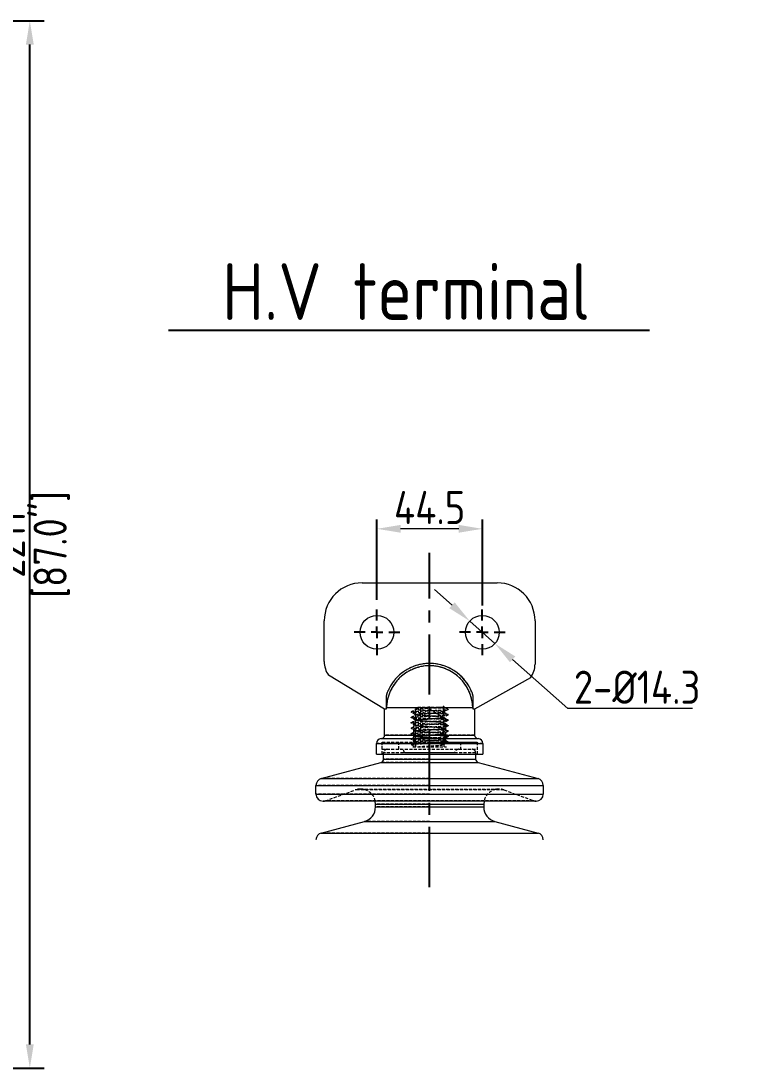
# Model space of a CAD drawing. Header units: millimetres. Extents: x 8981 to 59433, y 5244 to 14154.
# Drawn here: x 13211 to 14721, y 7422 to 9633 of the extents above; entities that cross this region are included whole.
import ezdxf

# ---------------------------------------------------------------- set-up
doc = ezdxf.new("R2010")
doc.units = ezdxf.units.MM
doc.linetypes.add('CENTERX2', pattern=[101.6, 63.5, -12.7, 12.7, -12.7])
doc.linetypes.add('HIDDEN', pattern=[9.525, 6.35, -3.175])
for name, color, linetype in [('2', 3, 'Continuous'), ('3中心线层', 1, 'CENTERX2'), ('4标注层', 3, 'Continuous'), ('图层2', 3, 'Continuous')]:
    doc.layers.add(name, color=color, linetype=linetype)
doc.styles.get("Standard").update_dxf_attribs({"font": 'gbenor.shx', "bigfont": 'gbcbig.shx'})
doc.dimstyles.new('1-20横', dxfattribs={"dimscale": 20, "dimtxt": 3.5, "dimasz": 2.5, "dimexe": 1, "dimexo": 1, "dimgap": 0.5, "dimtad": 1, "dimtoh": 1, "dimdec": 0, "dimdsep": 46, "dimtxsty": 'Standard', "dimcen": 0, "dimclrd": 3, "dimclre": 3, "dimclrt": 1, "dimadec": 1, "dimazin": 0, "dimtfac": 1, "dimtdec": 0, "dimtmove": 0, "dimatfit": 3, "dimfxl": 0, "dimtzin": 0, "dimlwd": 18, "dimarcsym": 0})
doc.dimstyles.new('1-20英寸竖', dxfattribs={"dimscale": 20, "dimtxt": 3.5, "dimasz": 2.5, "dimexe": 1.5, "dimexo": 1, "dimgap": 0.5, "dimtad": 1, "dimdec": 0, "dimrnd": 1e-09, "dimzin": 12, "dimdsep": 46, "dimtxsty": 'Standard', "dimsah": 1, "dimcen": 0.09, "dimclrt": 1, "dimadec": 0, "dimazin": 3, "dimtfac": 1, "dimtdec": 0, "dimtofl": 0, "dimtmove": 0, "dimatfit": 3, "dimfxl": 0, "dimfrac": 2, "dimtolj": 1, "dimtzin": 12, "dimarcsym": 0})

# ---------------------------------------------------------------- blocks, each defined once
blk = doc.blocks.new('*D38')
at = {"layer": '4标注层', "color": 0, "lineweight": -2, "ltscale": 2, "transparency": 16777216}
for p, q in [((11685.1, 9633.1), (13259.7, 9633.1)), ((13229.7, 7472.1), (13229.7, 9583.1)), ((11685.1, 7422.1), (13259.7, 7422.1))]:
    blk.add_line(p, q, dxfattribs=at)
at = {"layer": '4标注层', "color": 0, "transparency": 16777216}
for points in [[(13238, 9583.1), (13221.4, 9583.1), (13229.7, 9633.1)], [(13221.4, 7472.1), (13238, 7472.1), (13229.7, 7422.1)]]:
    blk.add_solid(points, dxfattribs=at)
at = {"layer": 'Defpoints', "color": 0, "transparency": 16777216}
for p in [(11665.1, 9633.1), (13229.7, 9633.1), (11665.1, 7422.1)]:
    blk.add_point(p, dxfattribs=at)
at = {"layer": '4标注层', "color": 1, "ltscale": 3, "transparency": 16777216, "char_height": 70, "attachment_point": 5, "rotation": 90}
for s, insert in [('\\A1;[87.0"]', (13276.1, 8527.6)), ('\\A1;2211', (13184.7, 8527.6))]:
    blk.add_mtext(s, dxfattribs=dict(at, insert=insert))
blk = doc.blocks.new('*D49')
at = {"layer": '4标注层', "color": 3, "lineweight": -2, "ltscale": 2, "transparency": 16777216}
for p, q in [((13962.7, 8410.4), (13962.7, 8580.7)), ((14185.2, 8398.7), (14185.2, 8580.7))]:
    blk.add_line(p, q, dxfattribs=at)
at = {"layer": '4标注层', "color": 3, "lineweight": 18, "ltscale": 2, "transparency": 16777216}
blk.add_line((14135.2, 8560.7), (14012.7, 8560.7), dxfattribs=at)
at = {"layer": '4标注层', "color": 3, "transparency": 16777216}
for points in [[(14012.7, 8569), (14012.7, 8552.4), (13962.7, 8560.7)], [(14135.2, 8552.4), (14135.2, 8569), (14185.2, 8560.7)]]:
    blk.add_solid(points, dxfattribs=at)
at = {"layer": 'Defpoints', "color": 0, "transparency": 16777216}
for p in [(13962.7, 8560.7), (13962.7, 8390.4), (14185.2, 8378.7)]:
    blk.add_point(p, dxfattribs=at)
at = {"layer": '4标注层', "color": 1, "ltscale": 3, "transparency": 16777216, "insert": (14073.9, 8605.7), "char_height": 70, "attachment_point": 5}
blk.add_mtext('44.5', dxfattribs=at)
blk = doc.blocks.new('SW_CENTERMARKSYMBOL_2')
at = {"layer": '4标注层', "color": 0}
for p, q in [((0, 3), (0, 5.79)), ((-3, 0), (-5.79, 0)), ((0, 0), (-1.5, 0)), ((0, 0), (0, 1.5)), ((0, 0), (0, -1.5)), ((0, 0), (1.5, 0)), ((3, 0), (5.79, 0)), ((0, -3), (0, -5.79))]:
    blk.add_line(p, q, dxfattribs=at)
blk = doc.blocks.new('SW_CENTERMARKSYMBOL_3')
at = {"layer": '4标注层', "color": 0}
for p, q in [((0, 3), (0, 5.79)), ((-3, 0), (-5.79, 0)), ((0, 0), (-1.5, 0)), ((0, 0), (0, 1.5)), ((0, 0), (0, -1.5)), ((0, 0), (1.5, 0)), ((3, 0), (5.79, 0)), ((0, -3), (0, -5.79))]:
    blk.add_line(p, q, dxfattribs=at)
blk = doc.blocks.new('*D50')
at = {"layer": '4标注层', "color": 3, "lineweight": 18, "ltscale": 2, "transparency": 16777216}
for p, q in [((14121.2, 8399.2), (14083.9, 8432.5)), ((14158.5, 8365.9), (14211.8, 8318.3)), ((14249.1, 8285), (14365.4, 8181.2)), ((14629.2, 8181.2), (14365.4, 8181.2))]:
    blk.add_line(p, q, dxfattribs=at)
at = {"layer": '4标注层', "color": 3, "transparency": 16777216}
for points in [[(14115.6, 8393), (14126.7, 8405.5), (14158.5, 8365.9)], [(14254.7, 8291.2), (14243.6, 8278.8), (14211.8, 8318.3)]]:
    blk.add_solid(points, dxfattribs=at)
at = {"layer": 'Defpoints', "color": 0, "transparency": 16777216}
for p in [(14158.5, 8365.9), (14211.8, 8318.3)]:
    blk.add_point(p, dxfattribs=at)
at = {"layer": '4标注层', "color": 1, "ltscale": 3, "transparency": 16777216, "insert": (14378.3, 8261.2), "char_height": 70, "attachment_point": 1}
blk.add_mtext('2-{\\A1;%%C14.3}', dxfattribs=at)

msp = doc.modelspace()

# ---------------------------------------------------------------- linework, layer by layer
at = {"color": 7, "linetype": 'Continuous', "lineweight": 15}
for p, q in [((13931.406, 8446.621), (14216.406, 8446.621)), ((13851.406, 8280.213), (13851.406, 8366.621)), ((14296.406, 8366.621), (14296.406, 8275.108)), ((13978.906, 8180.121), (13860.272, 8251.787)), ((14287.131, 8246.1), (14168.906, 8180.121)), ((13981.922, 8207.317), (13981.922, 8180.121)), ((14165.889, 8180.121), (14165.889, 8207.317)), ((13982.917, 8183.284), (14164.895, 8183.284)), ((13978.906, 8125.102), (13978.906, 8180.121)), ((13981.922, 8180.121), (13978.906, 8180.121)), ((14103.561, 8162.443), (14103.634, 8162.401)), ((14103.585, 8173.929), (14103.634, 8173.901)), ((14168.906, 8180.121), (14165.889, 8180.121)), ((14168.906, 8180.121), (14168.906, 8125.102)), ((14103.541, 8150.954), (14103.634, 8150.9)), ((14103.552, 8139.448), (14103.634, 8139.4)), ((13971.424, 8117.621), (14073.906, 8117.621)), ((14073.906, 8117.621), (14176.387, 8117.621)), ((14103.579, 8127.933), (14103.634, 8127.901)), ((13961.406, 8085.121), (13961.406, 8107.602)), ((14186.406, 8107.602), (14186.406, 8085.121)), ((13961.406, 8085.121), (14073.906, 8085.121)), ((13976.756, 8074.437), (13976.756, 8085.121)), ((14073.906, 8085.121), (14186.406, 8085.121)), ((14171.056, 8085.121), (14171.056, 8074.437)), ((13845.023, 8033.384), (13971.197, 8067.192)), ((14176.615, 8067.192), (14302.788, 8033.384)), ((13833.906, 8000.543), (13833.906, 8018.895)), ((14313.906, 8018.895), (14313.906, 8000.543)), ((14298.906, 7985.543), (13848.906, 7985.543)), ((13959.606, 7979.528), (13959.031, 7985.543)), ((14188.781, 7985.543), (14188.206, 7979.528)), ((13959.606, 7973.449), (13959.606, 7979.528)), ((14188.206, 7979.528), (14188.206, 7973.449)), ((13845.023, 7918.384), (13936.073, 7942.781)), ((14211.738, 7942.781), (14302.788, 7918.384))]:
    msp.add_line(p, q, dxfattribs=at)
at = {"color": 7, "linetype": 'HIDDEN', "lineweight": 0}
for p, q in [((14044.178, 8182.371), (14045.178, 8183.371)), ((14044.178, 8182.371), (14103.634, 8182.371)), ((14044.178, 8133.636), (14044.178, 8182.371)), ((14102.634, 8183.371), (14045.178, 8183.371)), ((14111.697, 8180.223), (14102.489, 8185.771)), ((14103.651, 8185.228), (14102.489, 8185.771)), ((14102.489, 8185.771), (14102.489, 8174.675)), ((14102.634, 8183.371), (14103.634, 8182.371)), ((14103.634, 8182.371), (14103.634, 8100.371)), ((14103.733, 8185.229), (14103.733, 8174.133)), ((14040.175, 8160.121), (14073.906, 8180.389)), ((14040.175, 8160.121), (14073.906, 8160.121)), ((14040.175, 8110.121), (14040.175, 8160.121)), ((14044.078, 8168.403), (14044.078, 8179.499)), ((14044.078, 8156.902), (14044.078, 8167.998)), ((14073.906, 8180.389), (14107.637, 8160.121)), ((14073.906, 8160.121), (14107.637, 8160.121)), ((14102.489, 8174.675), (14111.697, 8180.223)), ((14103.722, 8174.099), (14102.489, 8174.675)), ((14103.734, 8173.749), (14103.734, 8162.654)), ((14103.734, 8162.247), (14103.734, 8151.151)), ((14107.637, 8160.121), (14107.637, 8110.121)), ((14112.008, 8180.113), (14111.697, 8180.223)), ((14034.982, 8150.792), (14034.469, 8150.936)), ((14044.078, 8145.402), (14044.078, 8156.497)), ((14044.078, 8133.904), (14044.078, 8144.999)), ((14103.734, 8150.749), (14103.734, 8139.653)), ((14103.734, 8139.249), (14103.734, 8128.153)), ((14168.906, 8125.102), (13978.906, 8125.102)), ((14044.078, 8122.402), (14044.078, 8133.497)), ((14044.078, 8110.902), (14044.078, 8121.998)), ((14044.178, 8100.371), (14044.178, 8133.617)), ((14103.734, 8127.747), (14103.734, 8116.651)), ((14103.734, 8116.249), (14103.734, 8105.153)), ((14113.34, 8122.225), (14112.903, 8122.341)), ((14186.406, 8107.602), (13961.406, 8107.602)), ((13973.906, 8110.121), (14073.906, 8110.121)), ((13973.906, 8110.121), (14173.906, 8110.121)), ((13973.906, 8085.121), (13973.906, 8110.121)), ((13973.906, 8095.121), (13973.906, 8110.121)), ((13973.906, 8095.121), (14173.906, 8095.121)), ((14008.906, 8095.121), (14008.906, 8110.121)), ((14038.406, 8100.371), (14109.406, 8100.371)), ((14044.428, 8100.371), (14044.428, 8110.774)), ((14073.906, 8110.121), (14173.906, 8110.121)), ((14138.906, 8110.121), (14138.906, 8095.121)), ((14173.906, 8110.121), (14173.906, 8085.121)), ((14173.906, 8110.121), (14173.906, 8095.121)), ((13976.756, 8085.121), (13976.756, 8087.621)), ((14171.056, 8087.621), (13976.756, 8087.621)), ((14073.906, 8074.437), (13976.756, 8074.437)), ((14127.256, 8087.621), (14020.556, 8087.621)), ((14171.056, 8087.621), (14171.056, 8085.121)), ((14073.906, 8067.192), (13971.197, 8067.192)), ((14073.906, 8033.384), (13845.023, 8033.384)), ((14073.906, 8018.895), (13833.906, 8018.895)), ((13854.036, 7986.448), (13916.997, 8009.363)), ((14230.614, 8009.363), (13917.198, 8009.363)), ((13927.856, 8011.278), (14219.956, 8011.278)), ((14230.815, 8009.363), (14293.775, 7986.448)), ((14073.906, 8000.543), (13833.906, 8000.543)), ((14293.725, 7986.448), (13854.087, 7986.448)), ((14073.906, 7979.528), (13959.606, 7979.528)), ((14073.906, 7973.449), (13959.606, 7973.449)), ((14073.906, 7942.781), (13936.073, 7942.781)), ((14073.906, 7918.384), (13845.023, 7918.384))]:
    msp.add_line(p, q, dxfattribs=at)
at = {"color": 8, "linetype": 'Continuous', "lineweight": 15}
for p, q in [((13978.906, 8125.102), (14073.906, 8125.102)), ((14073.906, 8125.102), (14168.906, 8125.102)), ((13961.406, 8107.602), (14073.906, 8107.602)), ((14073.906, 8107.602), (14186.406, 8107.602)), ((13976.756, 8074.437), (14171.056, 8074.437)), ((13971.197, 8067.192), (14176.615, 8067.192)), ((13845.023, 8033.384), (14302.788, 8033.384)), ((13833.906, 8018.895), (14313.906, 8018.895)), ((13833.906, 8000.543), (14313.906, 8000.543)), ((13959.606, 7979.528), (14188.206, 7979.528)), ((13959.606, 7973.449), (14188.206, 7973.449)), ((13936.073, 7942.781), (14211.738, 7942.781)), ((13845.023, 7918.384), (14302.788, 7918.384))]:
    msp.add_line(p, q, dxfattribs=at)
at = {"color": 7, "linetype": 'HIDDEN', "lineweight": 0, "flags": 128}
for points in [[(14044.428, 8110.774), (14039.11, 8107.668), (14034.931, 8105.226)], [(14034.931, 8105.226), (14039.586, 8102.507), (14043.243, 8100.371)]]:
    msp.add_lwpolyline(points, dxfattribs=at)
at = {"color": 7, "linetype": 'Continuous', "lineweight": 15}
for centre in [(13962.656, 8342.121), (14185.156, 8342.121)]:
    msp.add_circle(centre, 35.75, dxfattribs=at)
for centre, radius, start, end in [((13931.406, 8366.621), 80, 90, 180), ((14216.406, 8366.621), 80, 0, 90), ((13901.406, 8280.213), 50, 180, 214.647155), ((14073.906, 8180.468), 95.822, 16.271752, 163.728248), ((14073.906, 8180.468), 91.033, 1.772662, 178.227338), ((14246.406, 8275.108), 50, 324.53809, 0), ((13971.424, 8107.602), 10.018, 90, 180), ((13971.424, 8125.102), 7.482, 270, 0), ((14176.387, 8125.102), 7.482, 180, 270), ((14176.387, 8107.602), 10.018, 0, 90), ((13969.256, 8074.437), 7.5, 285, 0), ((14178.556, 8074.437), 7.5, 180, 255), ((13848.906, 8018.895), 15, 105, 180), ((14298.906, 8018.895), 15, 0, 75), ((13848.906, 8000.543), 15, 180, 270), ((14298.906, 8000.543), 15, 270, 0), ((13927.856, 7973.449), 31.75, 285, 0), ((14219.956, 7973.449), 31.75, 180, 255), ((13848.906, 7903.895), 15, 105, 180), ((14298.906, 7903.895), 15, 0, 75)]:
    msp.add_arc(centre, radius, start, end, dxfattribs=at)
at = {"color": 7, "linetype": 'HIDDEN', "lineweight": 0}
for centre, radius, start, end in [((14073.906, 8180.468), 95.822, 16.271752, 163.728248), ((14073.906, 8180.468), 91.033, 1.772662, 178.227338), ((13984.256, 8087.621), 7.5, 90, 180), ((14013.056, 8087.621), 7.5, 0, 90), ((14134.756, 8087.621), 7.5, 90, 180), ((14163.556, 8087.621), 7.5, 0, 90), ((13927.856, 7979.528), 31.75, 90, 110), ((13927.856, 7979.528), 31.75, 10.920364, 90), ((14219.956, 7979.528), 31.75, 101.25, 169.079636), ((14219.956, 7979.528), 31.75, 70, 101.25), ((13848.906, 8000.543), 15, 270, 290), ((14298.906, 8000.543), 15, 250, 270)]:
    msp.add_arc(centre, radius, start, end, dxfattribs=at)
at = {"color": 7, "linetype": 'Continuous', "lineweight": 15}
for points, knots in [([(13981.922, 8207.317), (13981.958, 8203.975), (13982.011, 8199.043), (13982.247, 8193.106), (13982.406, 8189.782), (13982.529, 8187.562), (13982.621, 8186.086), (13982.689, 8185.106), (13982.74, 8184.457), (13982.779, 8184.028), (13982.81, 8183.745), (13982.837, 8183.543), (13982.861, 8183.41), (13982.884, 8183.326), (13982.901, 8183.289), (13982.913, 8183.285), (13982.917, 8183.284)], [0, 0, 0, 0, 0.40936204, 0.60422676, 0.73539996, 0.8231845, 0.88176223, 0.92081489, 0.94687672, 0.9643243, 0.97606921, 0.98405025, 0.99171344, 0.99503537, 0.99839483, 1, 1, 1, 1]), ([(14164.895, 8183.284), (14164.901, 8183.287), (14164.914, 8183.293), (14164.939, 8183.358), (14164.996, 8183.639), (14165.117, 8184.904), (14165.442, 8190.03), (14165.795, 8197.748), (14165.862, 8204.54), (14165.889, 8207.317)], [0, 0, 0, 0, 0.00244948, 0.00553657, 0.01316418, 0.04425571, 0.16741168, 0.65956989, 1, 1, 1, 1])]:
    msp.add_open_spline(points, degree=3, knots=knots, dxfattribs=at)
at = {"color": 7, "linetype": 'HIDDEN', "lineweight": 0}
for points, knots in [([(14044.59, 8179.675), (14044.63, 8179.754), (14044.768, 8180.026), (14048.168, 8180.51), (14054.345, 8181.08), (14062.671, 8181.683), (14072.118, 8182.251), (14081.723, 8182.855), (14090.585, 8183.423), (14097.631, 8184.027), (14102.249, 8184.551), (14102.979, 8184.902), (14103.298, 8185.055)], [0, 0, 0, 0, 0.04453625, 0.15401285, 0.26245518, 0.37197806, 0.48037959, 0.58994088, 0.69830917, 0.80790102, 0.91624361, 1, 1, 1, 1]), ([(14103.571, 8185.054), (14105.158, 8184.126), (14108.331, 8182.269), (14111.496, 8180.413), (14113.079, 8179.485)], [0, 0, 0, 0, 0.49995767, 1, 1, 1, 1]), ([(14112.81, 8168.332), (14112.837, 8168.391), (14112.953, 8168.644), (14109.093, 8169.098), (14101.57, 8169.677), (14090.953, 8170.271), (14078.67, 8170.848), (14065.892, 8171.444), (14053.944, 8172.019), (14043.924, 8172.617), (14037.386, 8173.189), (14034.31, 8173.599), (14034.646, 8173.802), (14034.659, 8173.81)], [0, 0, 0, 0, 0.03215014, 0.13932489, 0.24613783, 0.35339588, 0.46013222, 0.567466, 0.67413295, 0.78153493, 0.88813987, 0.99560239, 1, 1, 1, 1]), ([(14044.223, 8156.719), (14042.616, 8157.652), (14039.401, 8159.517), (14036.185, 8161.381), (14034.576, 8162.313)], [0, 0, 0, 0, 0.49980011, 1, 1, 1, 1]), ([(14034.577, 8174.085), (14036.186, 8175.017), (14039.403, 8176.881), (14042.619, 8178.747), (14044.227, 8179.679)], [0, 0, 0, 0, 0.50022605, 1, 1, 1, 1]), ([(14044.234, 8168.212), (14042.626, 8169.145), (14039.408, 8171.013), (14036.19, 8172.878), (14034.58, 8173.81)], [0, 0, 0, 0, 0.49975218, 1, 1, 1, 1]), ([(14035.072, 8162.308), (14034.828, 8162.424), (14034.167, 8162.735), (14037.586, 8163.232), (14044.569, 8163.826), (14054.725, 8164.405), (14066.769, 8164.996), (14079.566, 8165.578), (14091.755, 8166.166), (14102.222, 8166.751), (14109.485, 8167.337), (14113.11, 8167.775), (14112.912, 8168.016), (14112.875, 8168.062)], [0, 0, 0, 0, 0.0594948, 0.16107384, 0.26315009, 0.36480205, 0.46679905, 0.56853077, 0.67044141, 0.77225981, 0.87407868, 0.97598887, 1, 1, 1, 1]), ([(14034.585, 8162.59), (14036.194, 8163.522), (14039.412, 8165.386), (14042.629, 8167.252), (14044.237, 8168.185)], [0, 0, 0, 0, 0.50024034, 1, 1, 1, 1]), ([(14035.078, 8174.083), (14035.132, 8174.176), (14035.295, 8174.463), (14039.858, 8174.962), (14048.049, 8175.532), (14059.05, 8176.135), (14071.542, 8176.703), (14084.242, 8177.307), (14095.956, 8177.875), (14105.284, 8178.479), (14111.487, 8179.015), (14112.469, 8179.378), (14112.916, 8179.544)], [0, 0, 0, 0, 0.05193559, 0.15978331, 0.26661543, 0.37450859, 0.48130067, 0.58923155, 0.69599093, 0.80395183, 0.91068605, 1, 1, 1, 1]), ([(14113.289, 8156.795), (14112.681, 8156.986), (14111.459, 8157.37), (14104.752, 8157.971), (14095.174, 8158.541), (14083.387, 8159.142), (14070.63, 8159.714), (14058.211, 8160.313), (14047.437, 8160.887), (14039.091, 8161.483), (14036.579, 8161.869), (14035.327, 8162.062)], [0, 0, 0, 0, 0.11058447, 0.2223095, 0.33293548, 0.44461354, 0.55528857, 0.66691171, 0.77764355, 0.8892038, 1, 1, 1, 1]), ([(14044.268, 8110.902), (14044.406, 8111.064), (14044.709, 8111.419), (14048.793, 8111.993), (14055.355, 8112.559), (14063.858, 8113.165), (14073.392, 8113.731), (14082.95, 8114.337), (14091.62, 8114.903), (14098.462, 8115.509), (14102.828, 8116.075), (14104.246, 8116.681), (14102.579, 8117.247), (14098.009, 8117.853), (14090.97, 8118.42), (14082.224, 8119.025), (14072.601, 8119.592), (14063.142, 8120.196), (14054.749, 8120.765), (14048.325, 8121.368), (14044.486, 8121.937), (14043.643, 8122.539), (14045.878, 8123.11), (14050.95, 8123.71), (14058.372, 8124.283), (14067.352, 8124.881), (14077.019, 8125.456), (14086.35, 8126.052), (14094.432, 8126.628), (14100.418, 8127.223), (14103.716, 8127.801), (14103.982, 8128.393), (14101.192, 8128.975), (14095.632, 8129.563), (14087.861, 8130.148), (14078.674, 8130.734), (14069.004, 8131.321), (14059.828, 8131.904), (14052.088, 8132.494), (14046.558, 8133.074), (14043.812, 8133.667), (14044.123, 8134.245), (14047.457, 8134.84), (14053.486, 8135.415), (14061.578, 8136.013), (14070.94, 8136.586), (14080.582, 8137.186), (14089.568, 8137.757), (14096.942, 8138.359), (14101.992, 8138.929), (14104.177, 8139.531), (14103.288, 8140.1), (14099.42, 8140.704), (14092.943, 8141.271), (14084.556, 8141.876), (14075.056, 8142.443), (14065.472, 8143.049), (14056.713, 8143.615), (14049.729, 8144.221), (14045.182, 8144.787), (14043.565, 8145.393), (14045.031, 8145.959), (14049.42, 8146.565), (14056.319, 8147.131), (14064.977, 8147.737), (14074.575, 8148.303), (14084.071, 8148.909), (14092.565, 8149.475), (14099.138, 8150.08), (14103.163, 8150.648), (14104.208, 8151.252), (14102.171, 8151.82), (14097.273, 8152.423), (14089.982, 8152.993), (14081.08, 8153.594), (14071.424, 8154.166), (14062.045, 8154.765), (14053.85, 8155.338), (14047.709, 8155.936), (14044.22, 8156.511), (14043.752, 8157.107), (14046.349, 8157.684), (14051.74, 8158.278), (14059.392, 8158.857), (14068.51, 8159.448), (14078.184, 8160.03), (14087.417, 8160.618), (14095.28, 8161.203), (14100.972, 8161.789), (14103.912, 8162.377), (14103.804, 8162.959), (14100.659, 8163.55), (14094.792, 8164.129), (14086.81, 8164.723), (14077.505, 8165.3), (14067.85, 8165.896), (14058.792, 8166.471), (14051.288, 8167.069), (14046.067, 8167.642), (14043.685, 8168.241), (14044.371, 8168.813), (14048.053, 8169.414), (14054.376, 8169.984), (14062.662, 8170.587), (14072.12, 8171.155), (14081.722, 8171.759), (14090.586, 8172.327), (14097.63, 8172.931), (14102.244, 8173.454), (14102.974, 8173.804), (14103.291, 8173.956)], [0, 0, 0, 0, 0.00786831, 0.01721509, 0.02645343, 0.0358018, 0.04503892, 0.05438822, 0.06362477, 0.07297432, 0.08221095, 0.09156008, 0.10079744, 0.11014548, 0.11938421, 0.12873049, 0.13797125, 0.14731509, 0.15655852, 0.16589925, 0.175146, 0.18448296, 0.19373366, 0.20306618, 0.21232148, 0.22164889, 0.23090944, 0.24023108, 0.2494975, 0.25881271, 0.26808565, 0.27739377, 0.28667386, 0.29597424, 0.3052621, 0.31455412, 0.32385035, 0.33313427, 0.34243857, 0.35171503, 0.36102675, 0.37029638, 0.37961486, 0.38887829, 0.39820288, 0.40746074, 0.41679077, 0.42604371, 0.43537852, 0.44462718, 0.45396609, 0.46321111, 0.47255347, 0.48179549, 0.49114063, 0.5003803, 0.50972754, 0.51896551, 0.52831417, 0.53755109, 0.54690052, 0.55613703, 0.56548653, 0.57472329, 0.58407221, 0.59330985, 0.60265752, 0.61189669, 0.62124243, 0.63048379, 0.63982692, 0.64907112, 0.65841097, 0.66765864, 0.67699456, 0.68624635, 0.69557766, 0.70483421, 0.71416024, 0.72342219, 0.73274229, 0.74201028, 0.75132379, 0.76059845, 0.7699047, 0.77918666, 0.78848501, 0.79777491, 0.80706485, 0.81636315, 0.82564515, 0.83495137, 0.84422606, 0.85353953, 0.86280755, 0.87212762, 0.8813896, 0.89071561, 0.89997218, 0.90930346, 0.91855528, 0.92789117, 0.93713886, 0.9464787, 0.95572291, 0.96506603, 0.9743074, 0.98365312, 0.99289231, 1, 1, 1, 1]), ([(14103.299, 8174.056), (14102.463, 8174.252), (14100.795, 8174.645), (14094.755, 8175.225), (14086.82, 8175.819), (14077.503, 8176.396), (14067.847, 8176.992), (14058.802, 8177.566), (14051.249, 8178.165), (14046.211, 8178.737), (14043.879, 8179.194), (14044.292, 8179.442), (14044.382, 8179.496)], [0, 0, 0, 0, 0.1079046, 0.21544377, 0.32343249, 0.43089427, 0.53895956, 0.64635124, 0.7544854, 0.86181444, 0.97000973, 1, 1, 1, 1]), ([(14044.425, 8167.996), (14044.331, 8168.064), (14043.969, 8168.329), (14046.479, 8168.78), (14051.706, 8169.374), (14059.402, 8169.953), (14068.507, 8170.544), (14078.187, 8171.126), (14087.409, 8171.714), (14095.31, 8172.299), (14100.861, 8172.884), (14103.676, 8173.362), (14103.432, 8173.642), (14103.358, 8173.727)], [0, 0, 0, 0, 0.0355675, 0.13750488, 0.23994287, 0.34195366, 0.4443119, 0.54640302, 0.64867422, 0.75085261, 0.85303145, 0.95530226, 1, 1, 1, 1]), ([(14044.606, 8156.696), (14044.804, 8156.816), (14045.321, 8157.129), (14049.498, 8157.661), (14056.298, 8158.227), (14064.982, 8158.833), (14074.574, 8159.399), (14084.067, 8160.004), (14092.579, 8160.571), (14099.085, 8161.176), (14103.136, 8161.715), (14103.407, 8162.082), (14103.532, 8162.251)], [0, 0, 0, 0, 0.06617859, 0.17234081, 0.27722259, 0.38337812, 0.48827007, 0.5944113, 0.69932067, 0.80543996, 0.91037418, 1, 1, 1, 1]), ([(14103.634, 8162.36), (14103.185, 8162.546), (14102.269, 8162.924), (14097.233, 8163.518), (14089.993, 8164.089), (14081.077, 8164.69), (14071.428, 8165.261), (14062.035, 8165.861), (14053.886, 8166.435), (14047.574, 8167.031), (14045.674, 8167.417), (14044.727, 8167.61)], [0, 0, 0, 0, 0.10766571, 0.21975919, 0.33074637, 0.44279259, 0.55382917, 0.66582009, 0.77691384, 0.88884146, 1, 1, 1, 1]), ([(14113.208, 8179.546), (14111.599, 8178.614), (14108.383, 8176.751), (14105.168, 8174.885), (14103.562, 8173.953)], [0, 0, 0, 0, 0.50019914, 1, 1, 1, 1]), ([(14113.239, 8168.065), (14111.63, 8167.133), (14108.412, 8165.268), (14105.196, 8163.401), (14103.588, 8162.468)], [0, 0, 0, 0, 0.50023069, 1, 1, 1, 1]), ([(14103.634, 8173.901), (14105.225, 8172.978), (14108.425, 8171.121), (14111.626, 8169.267), (14113.235, 8168.335)], [0, 0, 0, 0, 0.4972016, 1, 1, 1, 1]), ([(14103.634, 8162.401), (14105.217, 8161.482), (14108.41, 8159.63), (14111.604, 8157.78), (14113.214, 8156.847)], [0, 0, 0, 0, 0.49593481, 1, 1, 1, 1]), ([(14044.253, 8145.201), (14042.646, 8146.133), (14039.432, 8147.999), (14036.216, 8149.862), (14034.608, 8150.794)], [0, 0, 0, 0, 0.49980314, 1, 1, 1, 1]), ([(14044.264, 8133.694), (14042.656, 8134.628), (14039.439, 8136.495), (14036.22, 8138.36), (14034.61, 8139.293)], [0, 0, 0, 0, 0.49975288, 1, 1, 1, 1]), ([(14034.611, 8151.104), (14036.221, 8152.037), (14039.439, 8153.901), (14042.656, 8155.767), (14044.263, 8156.7)], [0, 0, 0, 0, 0.50023997, 1, 1, 1, 1]), ([(14034.623, 8139.611), (14036.232, 8140.543), (14039.449, 8142.406), (14042.663, 8144.271), (14044.27, 8145.204)], [0, 0, 0, 0, 0.50021672, 1, 1, 1, 1]), ([(14112.947, 8133.856), (14112.974, 8133.884), (14113.192, 8134.108), (14109.74, 8134.522), (14102.696, 8135.111), (14092.339, 8135.696), (14080.216, 8136.281), (14067.419, 8136.869), (14055.31, 8137.452), (14044.993, 8138.042), (14037.993, 8138.622), (14034.583, 8139.045), (14034.815, 8139.265), (14034.843, 8139.291)], [0, 0, 0, 0, 0.01544941, 0.12310456, 0.23099415, 0.33873923, 0.44653217, 0.55437399, 0.66207337, 0.77000849, 0.87762159, 0.98564249, 1, 1, 1, 1]), ([(14035.025, 8151.105), (14035.309, 8151.24), (14035.999, 8151.567), (14041.622, 8152.113), (14050.629, 8152.679), (14062.107, 8153.285), (14074.79, 8153.851), (14087.338, 8154.457), (14098.606, 8155.023), (14107.153, 8155.628), (14112.197, 8156.117), (14112.58, 8156.432), (14112.722, 8156.549)], [0, 0, 0, 0, 0.07552429, 0.18381304, 0.29080005, 0.39908203, 0.5060793, 0.61434677, 0.7213618, 0.82960696, 0.9366472, 1, 1, 1, 1]), ([(14035.062, 8139.608), (14035.059, 8139.67), (14035.049, 8139.927), (14039.114, 8140.388), (14046.86, 8140.963), (14057.619, 8141.561), (14069.98, 8142.134), (14082.736, 8142.734), (14094.604, 8143.305), (14104.399, 8143.906), (14110.907, 8144.477), (14113.831, 8144.977), (14112.971, 8145.264), (14112.691, 8145.358)], [0, 0, 0, 0, 0.032632202, 0.134827503, 0.236420893, 0.338682929, 0.440215517, 0.542537014, 0.644015773, 0.746389516, 0.847821431, 0.950240086, 1, 1, 1, 1]), ([(14112.106, 8145.652), (14110.671, 8145.852), (14107.816, 8146.25), (14099.028, 8146.82), (14088, 8147.424), (14075.418, 8147.991), (14062.777, 8148.597), (14051.097, 8149.162), (14042.234, 8149.769), (14037.25, 8150.148), (14036.549, 8150.35), (14036.531, 8150.355)], [0, 0, 0, 0, 0.12524486, 0.24914888, 0.37443073, 0.49830337, 0.62361336, 0.74746323, 0.87279231, 0.99662812, 1, 1, 1, 1]), ([(14102.798, 8151.2), (14101.713, 8151.4), (14099.553, 8151.798), (14092.907, 8152.368), (14084.565, 8152.972), (14075.054, 8153.539), (14065.468, 8154.144), (14056.729, 8154.711), (14049.669, 8155.317), (14045.404, 8155.882), (14043.596, 8156.294), (14044.1, 8156.493), (14044.111, 8156.497)], [0, 0, 0, 0, 0.11135172, 0.22150751, 0.33289227, 0.44302001, 0.55442984, 0.66453736, 0.77596419, 0.88605914, 0.99749503, 1, 1, 1, 1]), ([(14044.348, 8133.496), (14044.265, 8133.541), (14043.823, 8133.783), (14046.037, 8134.205), (14050.908, 8134.806), (14058.383, 8135.379), (14067.349, 8135.977), (14077.021, 8136.551), (14086.344, 8137.148), (14094.455, 8137.724), (14100.333, 8138.318), (14103.528, 8138.819), (14103.409, 8139.131), (14103.364, 8139.248)], [0, 0, 0, 0, 0.02326764, 0.1246589, 0.22694692, 0.3283886, 0.43062056, 0.53211973, 0.63428849, 0.73585208, 0.8379503, 0.93958535, 1, 1, 1, 1]), ([(14103.454, 8139.448), (14103.462, 8139.461), (14103.586, 8139.67), (14100.983, 8140.07), (14095.688, 8140.659), (14087.846, 8141.244), (14078.679, 8141.829), (14069, 8142.417), (14059.836, 8143), (14052.056, 8143.59), (14046.675, 8144.17), (14044.03, 8144.645), (14044.351, 8144.917), (14044.443, 8144.995)], [0, 0, 0, 0, 0.00718941, 0.11264471, 0.21833044, 0.32387408, 0.42946479, 0.53510354, 0.64060233, 0.74633275, 0.85174669, 0.95756144, 1, 1, 1, 1]), ([(14044.55, 8145.2), (14044.553, 8145.248), (14044.571, 8145.49), (14047.609, 8145.936), (14053.445, 8146.511), (14061.589, 8147.109), (14070.936, 8147.682), (14080.586, 8148.282), (14089.557, 8148.853), (14096.985, 8149.454), (14101.832, 8150.024), (14104.01, 8150.471), (14103.559, 8150.705), (14103.48, 8150.747)], [0, 0, 0, 0, 0.02582797, 0.13181543, 0.23717662, 0.34323351, 0.44853145, 0.55465027, 0.65989218, 0.76606531, 0.87125852, 0.97747836, 1, 1, 1, 1]), ([(14113.196, 8145.04), (14111.586, 8144.107), (14108.368, 8142.243), (14105.153, 8140.376), (14103.545, 8139.443)], [0, 0, 0, 0, 0.50022351, 1, 1, 1, 1]), ([(14113.218, 8156.552), (14111.41, 8155.505), (14108.195, 8153.642), (14104.982, 8151.777), (14103.577, 8150.961)], [0, 0, 0, 0, 0.56244913, 1, 1, 1, 1]), ([(14103.634, 8150.9), (14105.21, 8149.985), (14108.395, 8148.137), (14111.582, 8146.292), (14113.191, 8145.359)], [0, 0, 0, 0, 0.49490855, 1, 1, 1, 1]), ([(14103.634, 8139.4), (14105.213, 8138.484), (14108.398, 8136.636), (14111.587, 8134.789), (14113.195, 8133.857)], [0, 0, 0, 0, 0.49549862, 1, 1, 1, 1]), ([(14112.456, 8111.082), (14111.179, 8111.281), (14108.635, 8111.677), (14100.226, 8112.25), (14089.448, 8112.851), (14076.983, 8113.421), (14064.266, 8114.023), (14052.467, 8114.593), (14042.957, 8115.196), (14036.279, 8115.766), (14035.102, 8116.164), (14034.51, 8116.364)], [0, 0, 0, 0, 0.11148154, 0.22207399, 0.33361441, 0.444154, 0.55574531, 0.66623964, 0.77787393, 0.88833066, 1, 1, 1, 1]), ([(14035.091, 8127.805), (14034.83, 8127.898), (14034.019, 8128.189), (14036.988, 8128.658), (14043.518, 8129.258), (14053.377, 8129.831), (14065.238, 8130.429), (14078.025, 8131.003), (14090.347, 8131.6), (14101.092, 8132.176), (14108.784, 8132.771), (14112.816, 8133.22), (14112.775, 8133.481), (14112.764, 8133.547)], [0, 0, 0, 0, 0.04798131, 0.14956293, 0.25203996, 0.35367198, 0.45609311, 0.55778245, 0.66014045, 0.76189415, 0.86418172, 0.96600678, 1, 1, 1, 1]), ([(14044.222, 8110.72), (14042.615, 8111.652), (14039.4, 8113.518), (14036.184, 8115.381), (14034.575, 8116.314)], [0, 0, 0, 0, 0.49979402, 1, 1, 1, 1]), ([(14034.579, 8116.586), (14036.188, 8117.518), (14039.405, 8119.382), (14042.621, 8121.247), (14044.228, 8122.18)], [0, 0, 0, 0, 0.50022177, 1, 1, 1, 1]), ([(14044.237, 8122.21), (14042.628, 8123.144), (14039.41, 8125.012), (14036.192, 8126.876), (14034.582, 8127.809)], [0, 0, 0, 0, 0.49975187, 1, 1, 1, 1]), ([(14034.6, 8128.098), (14036.208, 8129.03), (14039.424, 8130.893), (14042.637, 8132.757), (14044.243, 8133.689)], [0, 0, 0, 0, 0.50019262, 1, 1, 1, 1]), ([(14035.053, 8116.586), (14035.21, 8116.703), (14035.627, 8117.013), (14040.741, 8117.541), (14049.369, 8118.107), (14060.624, 8118.713), (14073.227, 8119.279), (14085.857, 8119.885), (14097.349, 8120.451), (14106.285, 8121.057), (14111.905, 8121.572), (14112.557, 8121.916), (14112.833, 8122.062)], [0, 0, 0, 0, 0.06546443, 0.17311524, 0.2795211, 0.38719023, 0.49358211, 0.60126186, 0.70764725, 0.81532991, 0.92171621, 1, 1, 1, 1]), ([(14111.348, 8122.758), (14111.299, 8122.772), (14110.564, 8122.98), (14105.511, 8123.402), (14096.539, 8123.967), (14084.883, 8124.573), (14072.189, 8125.14), (14059.66, 8125.744), (14048.625, 8126.313), (14039.908, 8126.914), (14037.082, 8127.298), (14035.677, 8127.489)], [0, 0, 0, 0, 0.0090755, 0.13366468, 0.25680179, 0.3813675, 0.5045315, 0.62906487, 0.75226433, 0.87675644, 1, 1, 1, 1]), ([(14103.063, 8116.63), (14102.097, 8116.829), (14100.173, 8117.225), (14093.813, 8117.798), (14085.661, 8118.399), (14076.235, 8118.969), (14066.609, 8119.571), (14057.713, 8120.14), (14050.413, 8120.744), (14045.764, 8121.311), (14043.728, 8121.746), (14044.205, 8121.968), (14044.265, 8121.996)], [0, 0, 0, 0, 0.10971459, 0.21855137, 0.32832408, 0.43710863, 0.54693161, 0.65567143, 0.76553686, 0.87423959, 0.98413962, 1, 1, 1, 1]), ([(14044.428, 8110.774), (14045.207, 8110.97), (14046.766, 8111.361), (14052.665, 8111.945), (14060.504, 8112.534), (14069.769, 8113.115), (14079.432, 8113.707), (14088.535, 8114.285), (14096.194, 8114.88), (14101.392, 8115.456), (14103.864, 8115.922), (14103.49, 8116.181), (14103.396, 8116.245)], [0, 0, 0, 0, 0.10711939, 0.21414365, 0.32135789, 0.42829436, 0.535596, 0.64245186, 0.74983334, 0.85661598, 0.96406968, 1, 1, 1, 1]), ([(14044.597, 8122.176), (14044.708, 8122.279), (14045.028, 8122.575), (14048.833, 8123.089), (14055.344, 8123.655), (14063.861, 8124.261), (14073.39, 8124.827), (14082.953, 8125.433), (14091.609, 8125.999), (14098.501, 8126.605), (14102.685, 8127.171), (14104.279, 8127.632), (14103.462, 8127.877), (14103.29, 8127.929)], [0, 0, 0, 0, 0.054956784, 0.157427716, 0.258709741, 0.361198143, 0.462466867, 0.564965413, 0.666227862, 0.768729261, 0.869992566, 0.972489323, 1, 1, 1, 1]), ([(14102.105, 8128.348), (14100.778, 8128.548), (14098.139, 8128.947), (14090.935, 8129.516), (14082.232, 8130.121), (14072.601, 8130.688), (14063.133, 8131.292), (14054.784, 8131.861), (14048.192, 8132.462), (14046.055, 8132.846), (14044.992, 8133.037)], [0, 0, 0, 0, 0.125732678, 0.24999515, 0.375703975, 0.499993693, 0.625669786, 0.749995406, 0.875629757, 1, 1, 1, 1]), ([(14113.216, 8133.551), (14111.605, 8132.618), (14108.386, 8130.753), (14105.168, 8128.885), (14103.559, 8127.951)], [0, 0, 0, 0, 0.50025833, 1, 1, 1, 1]), ([(14103.585, 8116.429), (14105.192, 8115.497), (14108.409, 8113.631), (14111.626, 8111.767), (14113.235, 8110.835)], [0, 0, 0, 0, 0.49977231, 1, 1, 1, 1]), ([(14113.238, 8122.065), (14111.629, 8121.132), (14108.412, 8119.268), (14105.195, 8117.401), (14103.587, 8116.468)], [0, 0, 0, 0, 0.5002331, 1, 1, 1, 1]), ([(14103.634, 8127.901), (14105.222, 8126.979), (14108.419, 8125.125), (14111.617, 8123.272), (14113.225, 8122.34)], [0, 0, 0, 0, 0.49691677, 1, 1, 1, 1]), ([(14034.931, 8105.226), (14035.962, 8105.422), (14038.023, 8105.813), (14045.822, 8106.397), (14056.187, 8106.986), (14068.436, 8107.567), (14081.212, 8108.159), (14093.252, 8108.738), (14103.359, 8109.332), (14110.305, 8109.908), (14113.665, 8110.419), (14112.987, 8110.723), (14112.742, 8110.833)], [0, 0, 0, 0, 0.10452201, 0.20895154, 0.31356582, 0.41790993, 0.52260921, 0.62687496, 0.73165187, 0.83584639, 0.94069357, 1, 1, 1, 1]), ([(14103.063, 8105.534), (14102.097, 8105.733), (14100.173, 8106.129), (14093.813, 8106.702), (14085.661, 8107.303), (14076.233, 8107.873), (14066.615, 8108.475), (14057.69, 8109.045), (14050.501, 8109.648), (14045.494, 8110.211), (14044.613, 8110.602), (14044.178, 8110.796)], [0, 0, 0, 0, 0.11191517, 0.22293489, 0.33490931, 0.44587574, 0.55790153, 0.66882236, 0.78089139, 0.89177439, 1, 1, 1, 1]), ([(14048.179, 8100.371), (14049.675, 8100.53), (14052.993, 8100.883), (14060.543, 8101.438), (14069.758, 8102.019), (14079.435, 8102.611), (14088.535, 8103.19), (14096.194, 8103.784), (14101.393, 8104.36), (14103.865, 8104.826), (14103.489, 8105.086), (14103.395, 8105.151)], [0, 0, 0, 0, 0.10074553, 0.22339305, 0.34572275, 0.46847024, 0.59070778, 0.71354664, 0.83570034, 0.95862181, 1, 1, 1, 1]), ([(14113.221, 8110.554), (14111.589, 8109.609), (14108.375, 8107.746), (14105.162, 8105.882), (14103.579, 8104.963)], [0, 0, 0, 0, 0.50749321, 1, 1, 1, 1])]:
    msp.add_open_spline(points, degree=3, knots=knots, dxfattribs=at)
at = {"layer": '2'}
msp.add_line((14537.899, 8979.721), (13522.603, 8979.721), dxfattribs=at)
at = {"layer": '3中心线层', "ltscale": 2}
msp.add_line((14073.906, 7804.179), (14073.906, 8509.756), dxfattribs=at)

# ---------------------------------------------------------------- block references
at = {"layer": '4标注层', "xscale": -8.333333333333329, "yscale": 8.333333333333334, "zscale": 8.333333333333334, "rotation": 90.00000000001296}
for name, p in [('SW_CENTERMARKSYMBOL_2', (13962.656, 8342.121)), ('SW_CENTERMARKSYMBOL_3', (14185.156, 8342.121))]:
    msp.add_blockref(name, p, dxfattribs=at)

# ---------------------------------------------------------------- texts
at = {"layer": '图层2', "color": 3}
msp.add_text('H.V terminal', height=119.89256, dxfattribs=at).set_placement((13635.733, 9001.772))

# ---------------------------------------------------------------- dimensions: what is measured, and where the dimension line sits
at = {"layer": '4标注层', "ltscale": 2}
dim = msp.add_linear_dim(base=(13229.689, 9633.065), p1=(11665.067, 7422.065), p2=(11665.067, 9633.065), angle=90, dimstyle='1-20英寸竖', override={"dimpost": '\\X', "dimtxsty": 'Standard'}, dxfattribs=at)
dim.commit()
dim.dimension.update_dxf_attribs({"geometry": '*D38', "text_midpoint": (13229.689, 8527.565)})
dim = msp.add_linear_dim(base=(13962.656, 8560.69), p1=(14185.156, 8378.746), p2=(13962.656, 8390.371), text='44.5', dimstyle='1-20横', override={"dimdec": 1, "dimtxsty": 'Standard'}, dxfattribs=at)
dim.commit()
dim.dimension.update_dxf_attribs({"geometry": '*D49', "text_midpoint": (14073.906, 8560.69), "dimtype": 160})
dim = msp.add_diameter_dim_2p(p1=(14158.49, 8365.932), p2=(14211.822, 8318.309), text='2-{\\A1;%%C14.3}', dimstyle='1-20横', override={"dimdec": 1, "dimtxsty": 'Standard'}, dxfattribs=at)
dim.commit()
dim.dimension.update_dxf_attribs({"geometry": '*D50', "text_midpoint": (14503.737, 8181.167), "dimtype": 163})

doc.saveas('drawing.dxf')
